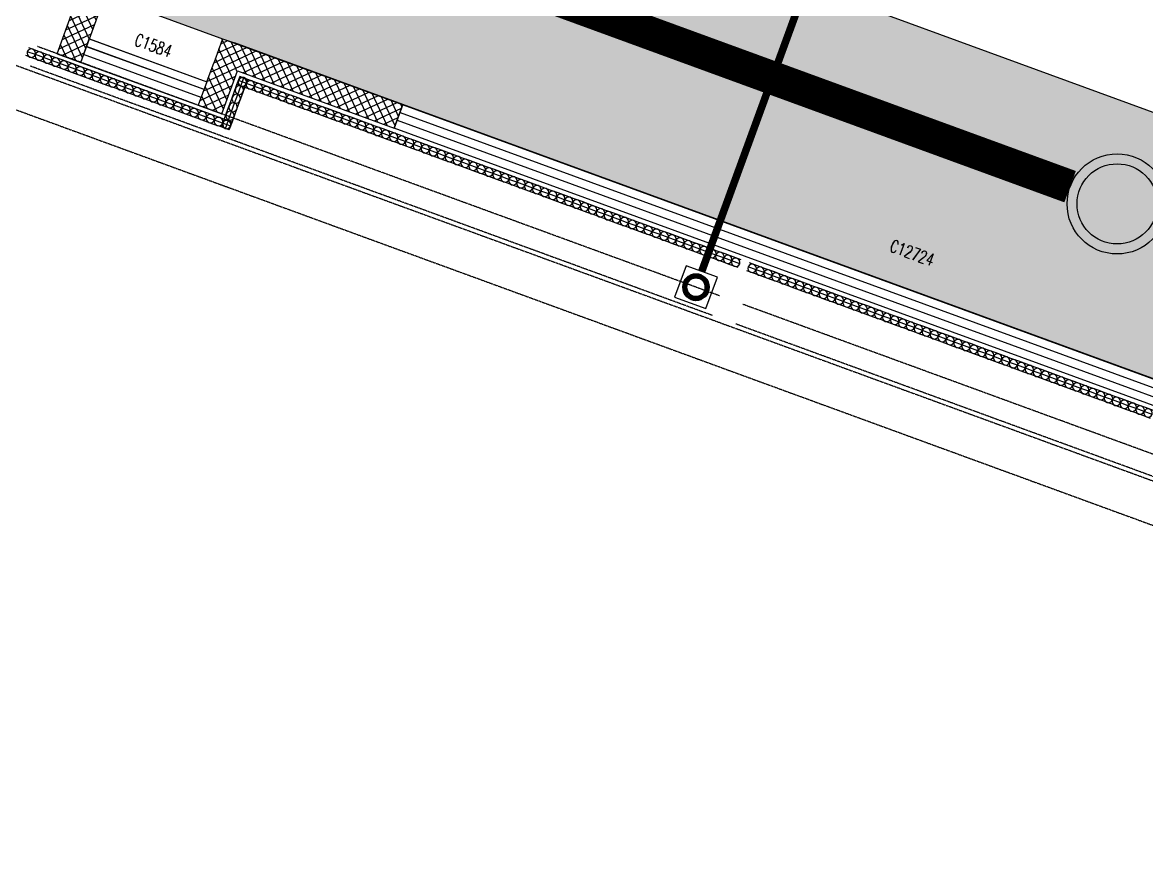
# Model space of a CAD drawing. Extents: x -111898 to 889894, y -2 to 1194865.
# Drawn here: x 582682 to 596153, y 838316 to 848272 of the extents above; entities that cross this region are included whole.
import ezdxf

# ---------------------------------------------------------------- set-up
doc = ezdxf.new("R2010")
doc.units = 0
doc.header["$LTSCALE"] = 10
doc.header["$MEASUREMENT"] = 0
doc.linetypes.add('10平面$0$DASH', pattern=[0.35, 0.25, -0.1])
doc.layers.get('Defpoints').update_dxf_attribs({"color": 210})
for name, color, linetype in [('0-WALL', 252, 'Continuous'), ('1-单体雨水', 131, 'Continuous'), ('10平面$0$A-HRAIL', 173, 'Continuous'), ('10平面$0$AS-WALL', 40, 'Continuous'), ('10平面$0$PUB_HATCH', 8, 'Continuous'), ('10平面$0$建-窗', 4, 'Continuous'), ('10平面$0$建-门窗编号', 7, 'Continuous'), ('WALL', 252, 'Continuous'), ('WELL_污水', 2, 'Continuous'), ('建-窗', 252, 'Continuous'), ('建-门窗编号', 7, 'Continuous')]:
    doc.layers.add(name, color=color, linetype=linetype)
doc.layers.add('GPS-ZF污水', color=2, linetype='TG_W', lineweight=60)
doc.layers.add('LG-ZF雨水', color=4, linetype='Continuous', lineweight=60)
doc.styles.add('10平面$0$A-WIN-LABEL', font='SIMPLEX', dxfattribs={"bigfont": 'GBCBIG'})
doc.styles.add('A-WIN-LABEL', font='SIMPLEX', dxfattribs={"bigfont": 'GBCBIG'})
doc.styles.add('TG_LINETYPE', font='SIMPLEX', dxfattribs={"width": 0.8, "height": 3.5, "bigfont": 'HZTXT'})
doc.linetypes.add('TG_W', pattern='A,2,-0.3,["W",TG_LINETYPE,S=0.1,R=0,X=-0.23,Y=-0.15],0', length=2.3)
pattern_1 = [(45, (60, 0), (-60.000061, 60.000061), []), (135, (60, 0), (-60.000061, -60.000061), [])]

# ---------------------------------------------------------------- blocks, each defined once
blk = doc.blocks.new('10平面$0$WINDOW2DLIB$DYNSTYLE$00000005')
at = {"color": 0}
for points in [[(-0.5, 0.5), (-0.5, -0.5)], [(-0.5, 0.5), (0.5, 0.5)], [(0.5, -0.5), (0.5, 0.5)], [(0.5, 0.1667), (-0.5, 0.1667)], [(0.5, -0.1667), (-0.5, -0.1667)], [(-0.5, -0.5), (0.5, -0.5)]]:
    blk.add_lwpolyline(points, dxfattribs=at)
blk = doc.blocks.new('10平面$0$42343243')
at = {"layer": '10平面$0$PUB_HATCH'}
h = blk.add_hatch(dxfattribs=at)
h.set_pattern_fill('多孔材料', color=256, scale=30, style=0)
h.set_pattern_definition(pattern_1)
h.paths.add_polyline_path([(-227454, 1222320), (-227154, 1222620), (-227154, 1223170), (-227454, 1222870)])
h = blk.add_hatch(dxfattribs=at)
h.set_pattern_fill('多孔材料', color=256, scale=30, style=0)
h.set_pattern_definition(pattern_1)
h.paths.add_polyline_path([(-225654, 1222870), (-225504, 1222970), (-225504, 1223170), (-225654, 1223170)])
h = blk.add_hatch(dxfattribs=at)
h.set_pattern_fill('多孔材料', color=256, scale=30, style=0)
h.set_pattern_definition(pattern_1)
h.paths.add_polyline_path([(-225354, 1222870), (-223354, 1222870), (-223354, 1223170), (-225504, 1223170), (-225504, 1222970)])
h = blk.add_hatch(dxfattribs=at)
h.set_pattern_fill('多孔材料', color=256, scale=30, style=0)
h.set_pattern_definition(pattern_1)
h.paths.add_polyline_path([(-225654, 1222620), (-225354, 1222320), (-225354, 1222870), (-225504, 1222970), (-225654, 1222870)])
h = blk.add_hatch(dxfattribs=at)
h.set_pattern_fill('多孔材料', color=256, scale=30, style=0)
h.set_pattern_definition(pattern_1)
h.paths.add_polyline_path([(-227454, 1222320), (-227154, 1222320), (-227154, 1222620)])
h = blk.add_hatch(dxfattribs=at)
h.set_pattern_fill('多孔材料', color=256, scale=30, style=0)
h.set_pattern_definition(pattern_1)
h.paths.add_polyline_path([(-225654, 1222620), (-225654, 1222320), (-225354, 1222320)])
at = {"layer": '10平面$0$AS-WALL'}
for p, q in [((-227154, 1222620), (-227154, 1223170)), ((-225654, 1223170), (-225504, 1223170)), ((-225654, 1223170), (-225654, 1222870)), ((-223354, 1223170), (-225504, 1223170)), ((-223354, 1222870), (-223354, 1223170)), ((-227454, 1222320), (-227454, 1222870)), ((-225654, 1222870), (-225654, 1222870)), ((-225654, 1222620), (-225654, 1222870)), ((-225354, 1222320), (-225354, 1222870)), ((-225354, 1222870), (-223354, 1222870)), ((-227154, 1222320), (-227154, 1222620)), ((-225654, 1222620), (-225654, 1222320)), ((-227454, 1222320), (-227154, 1222320)), ((-225654, 1222320), (-225354, 1222320))]:
    blk.add_line(p, q, dxfattribs=at)
at = {"layer": '10平面$0$建-窗'}
ref = blk.add_blockref('10平面$0$WINDOW2DLIB$DYNSTYLE$00000005', (-217004, 1223020), dxfattribs=dict(at, xscale=-12700, yscale=-300, zscale=300, rotation=359.999999999664))
ref.add_attrib('A', 'C12724', (-217284, 1223521), dxfattribs={"layer": '10平面$0$建-门窗编号', "height": 148.8, "style": '10平面$0$A-WIN-LABEL', "width": 0.705882})
ref = blk.add_blockref('10平面$0$WINDOW2DLIB$DYNSTYLE$00000005', (-226404, 1222470), dxfattribs=dict(at, xscale=-1500, yscale=300, zscale=300, rotation=179.9999999999555))
ref.add_attrib('A', 'C1584', (-226634, 1222733), dxfattribs={"layer": '10平面$0$建-门窗编号', "height": 148.8, "rotation": 360, "style": '10平面$0$A-WIN-LABEL', "width": 0.705882})
blk = doc.blocks.new('10平面$0$99平面图例外参$0$$LinePat$圆环')
for points in [[(0, 150), (300, 150)], [(0, 0), (300, 0)], [(0, -150), (300, -150)]]:
    blk.add_lwpolyline(points)
at = {"color": 0}
blk.add_circle((150, 0), 150, dxfattribs=at)
blk = doc.blocks.new('WINDOW2DLIB$DYNSTYLE$00000005')
at = {"color": 0}
for points in [[(-0.5, 0.5), (-0.5, -0.5)], [(-0.5, 0.5), (0.5, 0.5)], [(0.5, -0.5), (0.5, 0.5)], [(0.5, 0.1667), (-0.5, 0.1667)], [(0.5, -0.1667), (-0.5, -0.1667)], [(-0.5, -0.5), (0.5, -0.5)]]:
    blk.add_lwpolyline(points, dxfattribs=at)
blk = doc.blocks.new('$TWTSYS$00000376')
for radius in [0.5, 0.4]:
    blk.add_circle((0, 0, 0), radius)

msp = doc.modelspace()

# ---------------------------------------------------------------- hatches: boundary and pattern name
at = {"layer": '0-WALL'}
h = msp.add_hatch(dxfattribs=at)
h.set_pattern_fill('草坪或沼泽', color=8, scale=400, angle=-0.200257)
h.set_pattern_definition([(359.79974, (-824318.4, 704905.5), (1605.5824, 1594.398), [240, -48, 64, -48, 240, -960]), (359.79974, (-824398.3, 704953.8), (1605.5824, 1594.398), [160, -120, 240, -120, 160, -800]), (359.79974, (-823836, 705591.9), (1605.5824, 1594.398), [200, -80, 200, -1120]), (359.79974, (-824634.9, 705914.7), (1605.5824, 1594.398), [80, -160, 80, -1280]), (89.79974, (-824474.9, 705914.1), (-1594.398, 1605.5824), [144, -1456]), (89.79974, (-823998.3, 704952.4), (-1594.398, 1605.5824), [160, -1440]), (89.79974, (-823596, 705591), (-1594.398, 1605.5824), [160, -1440]), (44.79974, (-823790.3, 704935.7), (5.5922, 1599.9902), [160, -2102.7417]), (134.79974, (-824206.3, 704937.2), (-1599.9902, 5.5922), [160, -2102.7417]), (63.23469, (-823838.3, 704943.9), (5.5922, 1599.99023), [160, -3417.7088]), (75.7635, (-823918.27, 704952.15), (5.59221, 1599.99023), [160, -6436.969]), (75.7635, (-823516.03, 705590.75), (5.59221, 1599.99023), [128, -6468.969]), (75.7635, (-824442.9, 705914), (5.59221, 1599.99023), [112, -6484.969]), (103.835987, (-824078.27, 704952.7), (5.59221, 1599.99023), [160, -6436.969]), (103.835987, (-823676.03, 705591.3), (5.59221, 1599.99023), [128, -6468.969]), (103.835987, (-824506.9, 705914.2), (5.59221, 1599.99023), [112, -6484.969]), (116.364795, (-824158.3, 704945), (5.5922, 1599.99023), [160, -3417.7069])])
edge = h.paths.add_edge_path()
edge.add_line((741503.08, 933538.38), (741712.87, 934018.57))
edge.add_line((741712.87, 934018.57), (745060.96, 941812.89))
edge.add_line((745060.96, 941812.89), (766890.86, 1001849.76))
edge.add_line((766890.86, 1001849.76), (760346.98, 1016169.02))
edge.add_line((760346.98, 1016169.02), (737579.78, 1026362.54))
edge.add_line((737579.78, 1026362.54), (720756.11, 1037729.77))
edge.add_line((720756.11, 1037729.77), (653654.65, 1067773.01))
edge.add_line((653654.65, 1067773.01), (467795.25, 820503.81))
edge.add_line((467795.25, 820503.81), (468143.58, 820404.89))
edge.add_line((468143.58, 820404.89), (647181.92, 1058601.18))
edge.add_line((647181.92, 1058601.18), (648464.56, 1058132.56))
edge.add_line((648464.56, 1058132.56), (650350.23, 1063296.8))
edge.add_line((650350.23, 1063296.8), (720796.15, 1037558.69))
edge.add_line((720796.15, 1037558.69), (718909.6, 1032395.07))
edge.add_line((718909.6, 1032395.07), (725484.49, 1029992.9))
edge.add_line((725484.49, 1029992.9), (726513.26, 1032808.65))
edge.add_line((726513.26, 1032808.65), (729331.07, 1031779.14))
edge.add_line((729331.07, 1031779.14), (728302.36, 1028963.46))
edge.add_line((728302.36, 1028963.46), (747084.56, 1022101.19))
edge.add_line((747084.56, 1022101.19), (755217.14, 1018452.95))
edge.add_arc((743028.5, 1006160.87), 17310.64, -14.619994, 45.242091, ccw=False)
edge.add_line((759778.64, 1001791.54), (760685.99, 1001458.08))
edge.add_line((760685.99, 1001458.08), (765094.65, 999847.31))
edge.add_line((765094.65, 999847.31), (740941.69, 933744.02))
edge.add_line((740941.69, 933744.02), (741503.08, 933538.38))
h = msp.add_hatch(dxfattribs=at)
h.set_pattern_fill('草坪或沼泽', color=8, scale=400, angle=-0.200257)
h.set_pattern_definition([(359.79974, (-824318.4, 704905.5), (1605.5824, 1594.398), [240, -48, 64, -48, 240, -960]), (359.79974, (-824398.3, 704953.8), (1605.5824, 1594.398), [160, -120, 240, -120, 160, -800]), (359.79974, (-823836, 705591.9), (1605.5824, 1594.398), [200, -80, 200, -1120]), (359.79974, (-824634.9, 705914.7), (1605.5824, 1594.398), [80, -160, 80, -1280]), (89.79974, (-824474.9, 705914.1), (-1594.398, 1605.5824), [144, -1456]), (89.79974, (-823998.3, 704952.4), (-1594.398, 1605.5824), [160, -1440]), (89.79974, (-823596, 705591), (-1594.398, 1605.5824), [160, -1440]), (44.79974, (-823790.3, 704935.7), (5.5922, 1599.9902), [160, -2102.7417]), (134.79974, (-824206.3, 704937.2), (-1599.9902, 5.5922), [160, -2102.7417]), (63.23469, (-823838.3, 704943.9), (5.5922, 1599.99023), [160, -3417.7088]), (75.7635, (-823918.27, 704952.15), (5.59221, 1599.99023), [160, -6436.969]), (75.7635, (-823516.03, 705590.75), (5.59221, 1599.99023), [128, -6468.969]), (75.7635, (-824442.9, 705914), (5.59221, 1599.99023), [112, -6484.969]), (103.835987, (-824078.27, 704952.7), (5.59221, 1599.99023), [160, -6436.969]), (103.835987, (-823676.03, 705591.3), (5.59221, 1599.99023), [128, -6468.969]), (103.835987, (-824506.9, 705914.2), (5.59221, 1599.99023), [112, -6484.969]), (116.364795, (-824158.3, 704945), (5.5922, 1599.99023), [160, -3417.7069])])
edge = h.paths.add_edge_path()
edge.add_line((598635.68, 846316.68), (564318.76, 858858.03))
edge.add_arc((563289.22, 856040.22), 3000, 69.929318, 159.929318)
edge.add_line((560471.41, 857069.76), (600296.56, 842519.24))
edge.add_arc((597478.74, 843548.74), 3000, -20.069895, 67.316106)

# ---------------------------------------------------------------- linework, layer by layer
msp.add_lwpolyline([(598635.68, 846316.68), (564318.76, 858858.03, 0.41421356), (560471.41, 857069.76), (600296.56, 842519.24, 0.40091319)], format="xyb", close=True, dxfattribs=at)
at = {"layer": '1-单体雨水', "const_width": 90}
msp.add_lwpolyline([(590821.66, 845288.94), (592392.85, 849589.34)], dxfattribs=at)
at = {"layer": 'Defpoints', "color": 7}
msp.add_lwpolyline([(591009.51, 845220.31), (590633.8, 845357.58), (590496.54, 844981.87), (590872.24, 844844.6)], close=True, dxfattribs=at)
at = {"layer": 'GPS-ZF污水', "ltscale": 0.1, "const_width": 400}
msp.add_lwpolyline([(563489.75, 857904.53), (595237.15, 846305.29)], dxfattribs=at)
at = {"layer": 'LG-ZF雨水'}
for radius in [150, 120]:
    msp.add_circle((590753.02, 845101.09), radius, dxfattribs=at)
at = {"layer": 'WALL', "color": 8, "linetype": '10平面$0$DASH'}
for p, q in [((519781.97, 870711.68), (669314.13, 816078.59)), ((519610.39, 870242.05), (669142.54, 815608.96)), ((591034.81, 844998.14), (582863.14, 847983.74)), ((590949.01, 844763.32), (582777.34, 847748.92)), ((607941.71, 838821.03), (591316.59, 844895.18)), ((607855.92, 838586.21), (591230.8, 844660.37))]:
    msp.add_line(p, q, dxfattribs=at)

# ---------------------------------------------------------------- block references
at = {"layer": '10平面$0$A-HRAIL', "yscale": 0.3333333333333334, "zscale": 0.3333333333333333}
for p, xscale, rotation in [((582836.17, 847887.07), -0.3461333288391431, 339.9297114345931), ((582933.7, 847851.44), -0.3461333288391431, 339.9297114345931), ((583031.23, 847815.8), -0.3461333288391431, 339.9297114345931), ((583128.77, 847780.17), -0.3461333288391431, 339.9297114345931), ((583226.3, 847744.53), -0.3461333288391431, 339.9297114345931), ((583323.84, 847708.9), -0.3461333288391431, 339.9297114345931), ((583421.37, 847673.26), -0.3461333288391431, 339.9297114345931), ((583518.9, 847637.63), -0.3461333288391431, 339.9297114345931), ((583616.44, 847601.99), -0.3461333288391431, 339.9297114345931), ((583713.97, 847566.36), -0.3461333288391431, 339.9297114345931), ((585298.75, 847510.8), -0.3611111227129974, 249.9297114345931), ((585365.1, 847542.27), -0.3384127415468572, 339.9297114343898), ((583811.51, 847530.72), -0.3461333288391431, 339.9297114345931), ((583909.04, 847495.09), -0.3461333288391431, 339.9297114345931), ((584006.57, 847459.45), -0.3461333288391431, 339.9297114345931), ((584104.11, 847423.82), -0.3461333288391431, 339.9297114345931), ((585261.57, 847409.04), -0.3611111227129974, 249.9297114345931), ((585460.46, 847507.43), -0.3384127415468572, 339.9297114343898), ((585555.82, 847472.59), -0.3384127415468572, 339.9297114343898), ((585651.17, 847437.75), -0.3384127415468572, 339.9297114343898), ((585746.53, 847402.91), -0.3384127415468572, 339.9297114343898), ((584201.64, 847388.18), -0.3461333288391431, 339.9297114345931), ((584299.18, 847352.55), -0.3461333288391431, 339.9297114345931), ((584396.71, 847316.91), -0.3461333288391431, 339.9297114345931), ((584494.24, 847281.28), -0.3461333288391431, 339.9297114345931), ((585224.39, 847307.29), -0.3611111227129974, 249.9297114345931), ((585841.89, 847368.07), -0.3384127415468572, 339.9297114343898), ((585937.25, 847333.23), -0.3384127415468572, 339.9297114343898), ((586032.61, 847298.39), -0.3384127415468572, 339.9297114343898), ((584591.78, 847245.64), -0.3461333288391431, 339.9297114345931), ((584689.31, 847210.01), -0.3461333288391431, 339.9297114345931), ((584786.85, 847174.37), -0.3461333288391431, 339.9297114345931), ((584884.38, 847138.74), -0.3461333288391431, 339.9297114345931), ((585150.04, 847103.78), -0.3611111227129974, 249.9297114345931), ((585187.21, 847205.53), -0.3611111227129974, 249.9297114345931), ((586127.97, 847263.55), -0.3384127415468572, 339.9297114343898), ((586223.33, 847228.71), -0.3384127415468572, 339.9297114343898), ((586318.68, 847193.87), -0.3384127415468572, 339.9297114343898), ((586414.04, 847159.03), -0.3384127415468572, 339.9297114343898), ((584981.91, 847103.1), -0.3461333288391431, 339.9297114345931), ((585079.45, 847067.47), -0.3461333288391431, 339.9297114345931), ((585176.98, 847031.83), -0.3461333288391431, 339.9297114345931), ((585112.86, 847002.03), -0.3611111227129974, 249.9297114345931), ((586509.4, 847124.19), -0.3384127415468572, 339.9297114343898), ((586604.76, 847089.35), -0.3384127415468572, 339.9297114343898), ((586700.12, 847054.51), -0.3384127415468572, 339.9297114343898), ((586795.48, 847019.67), -0.3384127415468572, 339.9297114343898), ((586890.84, 846984.83), -0.3384127415468572, 339.9297114343898), ((586986.19, 846949.99), -0.3384127415468572, 339.9297114343898), ((587081.55, 846915.15), -0.3384127415468572, 339.9297114343898), ((587176.91, 846880.31), -0.3384127415468572, 339.9297114343898), ((587272.27, 846845.47), -0.3384127415468572, 339.9297114343898), ((587367.63, 846810.63), -0.3384127415468572, 339.9297114343898), ((587462.99, 846775.79), -0.3384127415468572, 339.9297114343898), ((587558.35, 846740.95), -0.3384127415468572, 339.9297114343898), ((587653.7, 846706.11), -0.3384127415468572, 339.9297114343898), ((587749.06, 846671.27), -0.3384127415468572, 339.9297114343898), ((587844.42, 846636.43), -0.3384127415468572, 339.9297114343898), ((587939.78, 846601.59), -0.3384127415468572, 339.9297114343898), ((588035.14, 846566.75), -0.3384127415468572, 339.9297114343898), ((588130.5, 846531.91), -0.3384127415468572, 339.9297114343898), ((588225.85, 846497.07), -0.3384127415468572, 339.9297114343898), ((588321.21, 846462.23), -0.3384127415468572, 339.9297114343898), ((588416.57, 846427.38), -0.3384127415468572, 339.9297114343898), ((588511.93, 846392.54), -0.3384127415468572, 339.9297114343898), ((588607.29, 846357.7), -0.3384127415468572, 339.9297114343898), ((588702.65, 846322.86), -0.3384127415468572, 339.9297114343898), ((588798.01, 846288.02), -0.3384127415468572, 339.9297114343898), ((588893.36, 846253.18), -0.3384127415468572, 339.9297114343898), ((588988.72, 846218.34), -0.3384127415468572, 339.9297114343898), ((589084.08, 846183.5), -0.3384127415468572, 339.9297114343898), ((589179.44, 846148.66), -0.3384127415468572, 339.9297114343898), ((589274.8, 846113.82), -0.3384127415468572, 339.9297114343898), ((589370.16, 846078.98), -0.3384127415468572, 339.9297114343898), ((589465.52, 846044.14), -0.3384127415468572, 339.9297114343898), ((589560.87, 846009.3), -0.3384127415468572, 339.9297114343898), ((589656.23, 845974.46), -0.3384127415468572, 339.9297114343898), ((589751.59, 845939.62), -0.3384127415468572, 339.9297114343898), ((589846.95, 845904.78), -0.3384127415468572, 339.9297114343898), ((589942.31, 845869.94), -0.3384127415468572, 339.9297114343898), ((590037.67, 845835.1), -0.3384127415468572, 339.9297114343898), ((590133.03, 845800.26), -0.3384127415468572, 339.9297114343898), ((590228.38, 845765.42), -0.3384127415468572, 339.9297114343898), ((590323.74, 845730.58), -0.3384127415468572, 339.9297114343898), ((590419.1, 845695.74), -0.3384127415468572, 339.9297114343898), ((590514.46, 845660.9), -0.3384127415468572, 339.9297114343898), ((590609.82, 845626.06), -0.3384127415468572, 339.9297114343898), ((590705.18, 845591.22), -0.3384127415468572, 339.9297114343898), ((590800.53, 845556.38), -0.3384127415468572, 339.9297114343898), ((590895.89, 845521.54), -0.3384127415468572, 339.9297114343898), ((590991.25, 845486.7), -0.3384127415468572, 339.9297114343898), ((591086.61, 845451.86), -0.3384127415468572, 339.9297114343898), ((591181.97, 845417.02), -0.3384127415468572, 339.9297114343898), ((591277.33, 845382.18), -0.3384127415468572, 339.9297114343898), ((591473.68, 845310.44), -0.3368181818181818, 339.9297114343898), ((591568.59, 845275.76), -0.3368181818181818, 339.9297114343898), ((591663.5, 845241.09), -0.3368181818181818, 339.9297114343898), ((591758.41, 845206.41), -0.3368181818181818, 339.9297114343898), ((591853.31, 845171.74), -0.3368181818181818, 339.9297114343898), ((591948.22, 845137.06), -0.3368181818181818, 339.9297114343898), ((592043.13, 845102.38), -0.3368181818181818, 339.9297114343898), ((592138.04, 845067.71), -0.3368181818181818, 339.9297114343898), ((592232.95, 845033.03), -0.3368181818181818, 339.9297114343898), ((592327.86, 844998.36), -0.3368181818181818, 339.9297114343898), ((592422.77, 844963.68), -0.3368181818181818, 339.9297114343898), ((592517.68, 844929), -0.3368181818181818, 339.9297114343898), ((592612.59, 844894.33), -0.3368181818181818, 339.9297114343898), ((592707.5, 844859.65), -0.3368181818181818, 339.9297114343898), ((592802.41, 844824.98), -0.3368181818181818, 339.9297114343898), ((592897.32, 844790.3), -0.3368181818181818, 339.9297114343898), ((592992.23, 844755.62), -0.3368181818181818, 339.9297114343898), ((593087.13, 844720.95), -0.3368181818181818, 339.9297114343898), ((593182.04, 844686.27), -0.3368181818181818, 339.9297114343898), ((593276.95, 844651.6), -0.3368181818181818, 339.9297114343898), ((593371.86, 844616.92), -0.3368181818181818, 339.9297114343898), ((593466.77, 844582.24), -0.3368181818181818, 339.9297114343898), ((593561.68, 844547.57), -0.3368181818181818, 339.9297114343898), ((593656.59, 844512.89), -0.3368181818181818, 339.9297114343898), ((593751.5, 844478.22), -0.3368181818181818, 339.9297114343898), ((593846.41, 844443.54), -0.3368181818181818, 339.9297114343898), ((593941.32, 844408.86), -0.3368181818181818, 339.9297114343898), ((594036.23, 844374.19), -0.3368181818181818, 339.9297114343898), ((594131.14, 844339.51), -0.3368181818181818, 339.9297114343898), ((594226.04, 844304.84), -0.3368181818181818, 339.9297114343898), ((594320.95, 844270.16), -0.3368181818181818, 339.9297114343898), ((594415.86, 844235.48), -0.3368181818181818, 339.9297114343898), ((594510.77, 844200.81), -0.3368181818181818, 339.9297114343898), ((594605.68, 844166.13), -0.3368181818181818, 339.9297114343898), ((594700.59, 844131.45), -0.3368181818181818, 339.9297114343898), ((594795.5, 844096.78), -0.3368181818181818, 339.9297114343898), ((594890.41, 844062.1), -0.3368181818181818, 339.9297114343898), ((594985.32, 844027.43), -0.3368181818181818, 339.9297114343898), ((595080.23, 843992.75), -0.3368181818181818, 339.9297114343898), ((595175.14, 843958.07), -0.3368181818181818, 339.9297114343898), ((595270.05, 843923.4), -0.3368181818181818, 339.9297114343898), ((595364.96, 843888.72), -0.3368181818181818, 339.9297114343898), ((595459.86, 843854.05), -0.3368181818181818, 339.9297114343898), ((595554.77, 843819.37), -0.3368181818181818, 339.9297114343898), ((595649.68, 843784.69), -0.3368181818181818, 339.9297114343898), ((595744.59, 843750.02), -0.3368181818181818, 339.9297114343898), ((595839.5, 843715.34), -0.3368181818181818, 339.9297114343898), ((595934.41, 843680.67), -0.3368181818181818, 339.9297114343898), ((596029.32, 843645.99), -0.3368181818181818, 339.9297114343898), ((596124.23, 843611.31), -0.3368181818181818, 339.9297114343898), ((596219.14, 843576.64), -0.3368181818181818, 339.9297114343898)]:
    msp.add_blockref('10平面$0$99平面图例外参$0$$LinePat$圆环', p, dxfattribs=dict(at, xscale=xscale, rotation=rotation))
at = {"layer": 'WALL', "color": 8, "rotation": 339.9297114345931}
msp.add_blockref('10平面$0$42343243', (377272.54, -378249.52), dxfattribs=at)
at = {"layer": 'WELL_污水', "xscale": 1200, "yscale": 1200, "zscale": 1200, "rotation": 339.7997433390076}
msp.add_blockref('$TWTSYS$00000376', (595800.72, 846099.39), dxfattribs=at)
at = {"layer": '建-窗'}
ref = msp.add_blockref('WINDOW2DLIB$DYNSTYLE$00000005', (584135.65, 847678.46), dxfattribs=dict(at, xscale=-1500, yscale=300, zscale=300, rotation=159.9297114319409))
ref.add_attrib('A', 'C1584', (584009.91, 848004.53), dxfattribs={"layer": '建-门窗编号', "height": 148.75, "rotation": 339.929711, "style": 'A-WIN-LABEL', "width": 0.705882})
ref = msp.add_blockref('WINDOW2DLIB$DYNSTYLE$00000005', (593153.55, 844969.23), dxfattribs=dict(at, xscale=-12700, yscale=-300, zscale=300, rotation=339.9297114497743))
ref.add_attrib('A', 'C12724', (593062.36, 845535.54), dxfattribs={"layer": '建-门窗编号', "height": 148.75, "rotation": 339.929711, "style": 'A-WIN-LABEL', "width": 0.705882})

doc.saveas('drawing.dxf')
